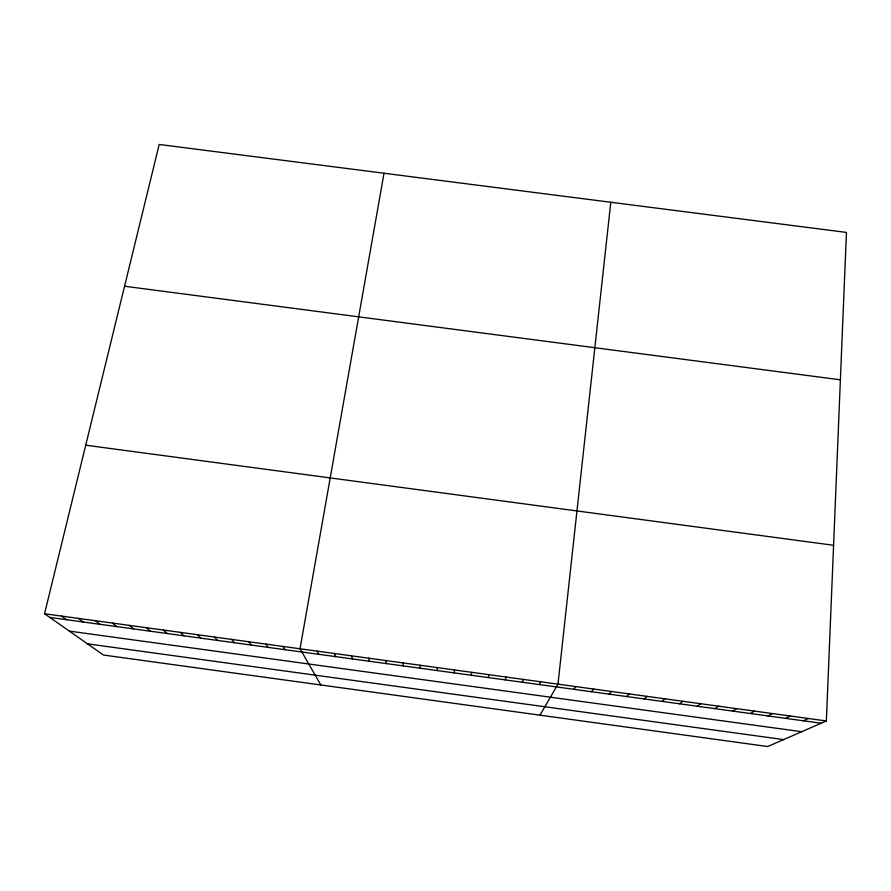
<?xml version="1.0" encoding="UTF-8"?>
<svg xmlns="http://www.w3.org/2000/svg" width="891" height="891" viewBox="0 0 891 891"><rect width="100%" height="100%" fill="white"/><g stroke="black" fill="none" stroke-linecap="round" stroke-linejoin="round"><path stroke-width="1.34" d="M826.358 720.953L846.45 232.417L159.188 144.465L44.55 613.754L103.479 655.041L767.697 746.535L826.358 720.953L44.55 613.754M454.276 672.905L454.488 669.965M610.792 202.257L557.966 684.154L540.002 715.172M471.272 675.233L471.707 672.326M384.032 173.244L300.022 648.782L320.838 684.979M488.268 677.572L488.936 674.687M505.275 679.9L506.177 677.049M522.293 682.239L523.429 679.421M539.333 684.578L540.692 681.782M573.938 689.322L575.775 686.593M591.524 691.728L593.595 689.033M609.121 694.145L611.438 691.483M626.718 696.562L629.28 693.933M644.338 698.978L647.133 696.372M661.968 701.395L665.009 698.822M679.61 703.812L682.885 701.284M697.252 706.229L700.783 703.734M714.916 708.657L718.681 706.184M732.591 711.085L736.601 708.646M750.278 713.502L754.532 711.107M767.975 715.93L772.464 713.557M785.684 718.369L790.417 716.019M803.415 720.797L808.382 718.491M124.562 286.234L840.391 379.811M85.725 445.199L833.586 545.281M49.785 617.418L821.146 723.225M69.309 631.106L801.677 731.711M87.474 643.837L783.601 739.597M61.501 616.082L66.513 619.724M78.475 618.41L83.253 622.018M95.448 620.737L100.004 624.313M112.433 623.065L116.777 626.607M129.429 625.393L133.55 628.912M146.447 627.732L150.334 631.218M163.465 630.06L167.129 633.523M180.494 632.398L183.936 635.829M197.535 634.737L200.753 638.134M214.586 637.076L217.571 640.44M231.66 639.415L234.411 642.745M248.734 641.754L251.262 645.062M265.819 644.093L268.124 647.367M282.915 646.443L284.986 649.684M317.14 651.132L318.766 654.317M334.27 653.482L335.662 656.634M351.41 655.832L352.58 658.961M368.562 658.182L369.498 661.278M385.725 660.532L386.438 663.606M402.899 662.893L403.378 665.922M420.084 665.243L420.34 668.25M437.281 667.604L437.303 670.578"/></g></svg>
